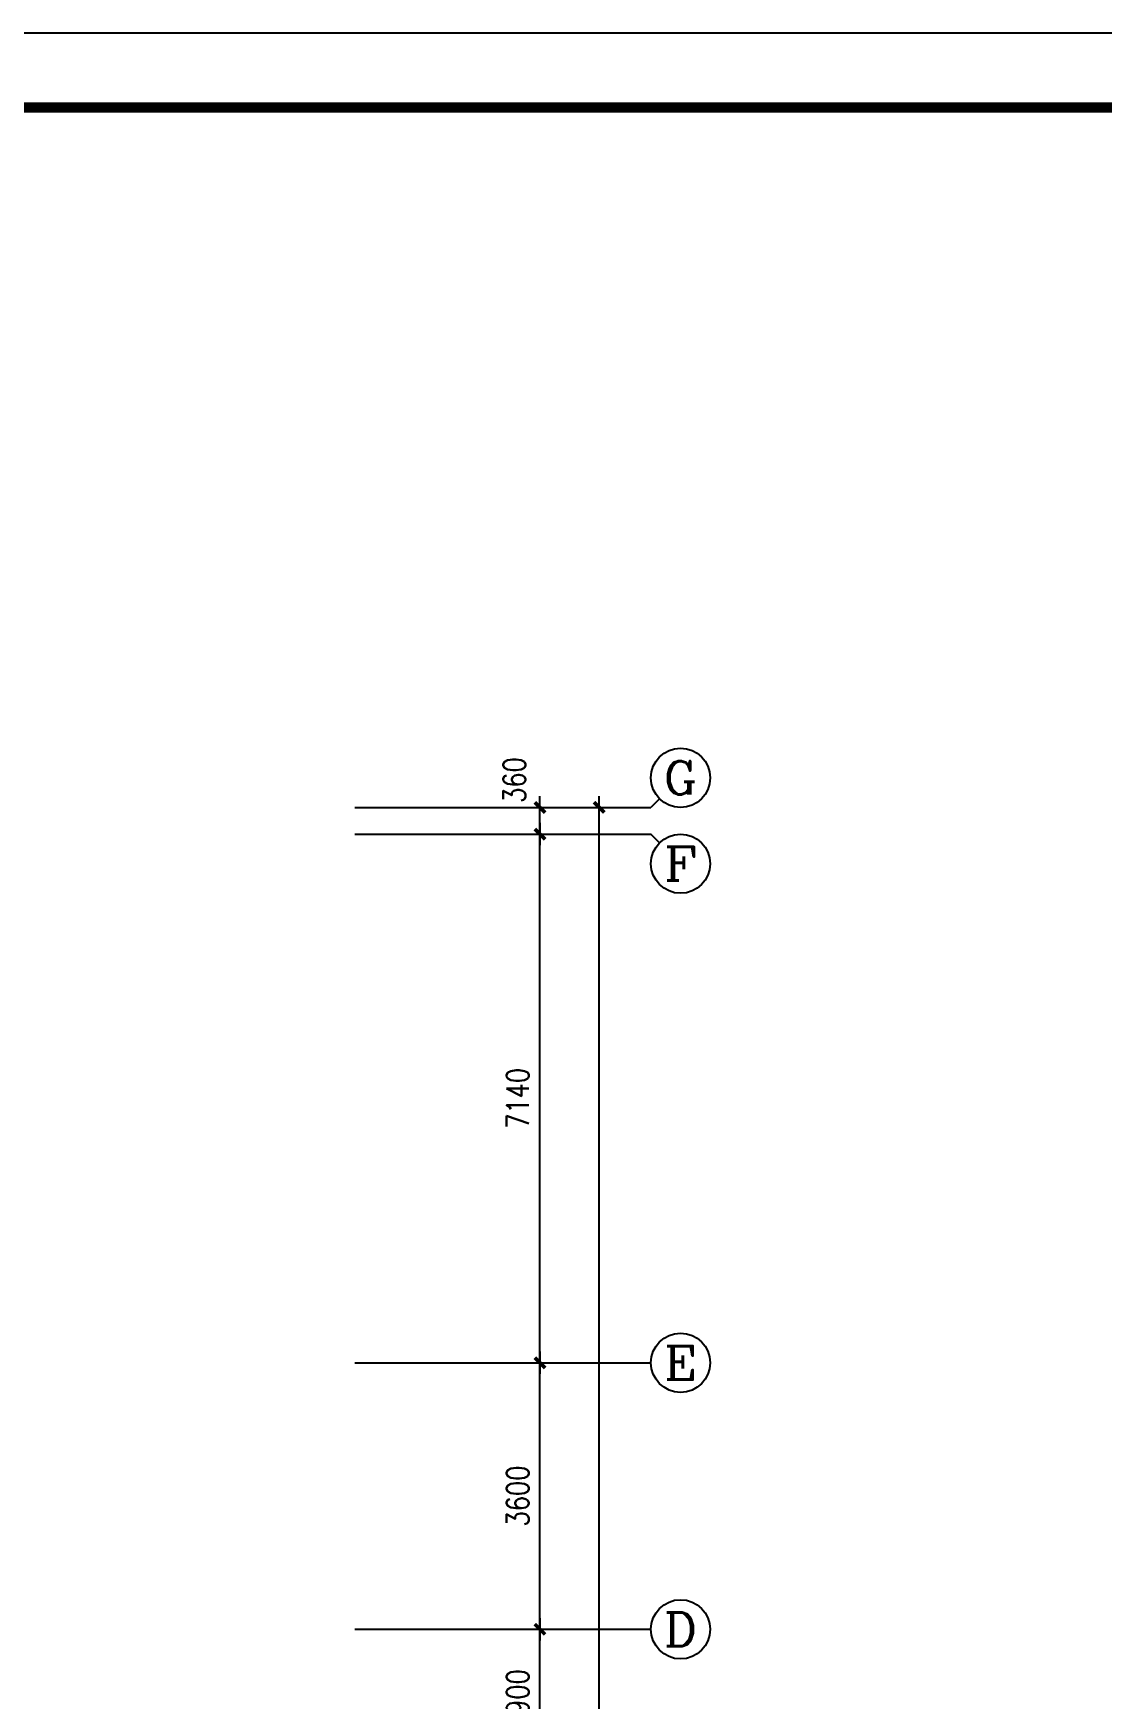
# Model space of a CAD drawing. Extents: x -173215 to 463891, y -864580 to -620646.
# Drawn here: x 238126 to 252574, y -717476 to -694971 of the extents above; entities that cross this region are included whole.
import ezdxf
from ezdxf.enums import TextEntityAlignment as Align

# ---------------------------------------------------------------- set-up
doc = ezdxf.new("R2010")
doc.units = 0
doc.header["$LTSCALE"] = 500
doc.header["$MEASUREMENT"] = 0
doc.layers.get('0').update_dxf_attribs({"linetype": 'CONTINUOUS'})
for name, color, linetype in [('AXIS', 3, 'CONTINUOUS'), ('AXIS_TEXT', 7, 'CONTINUOUS'), ('WALL', 6, 'CONTINUOUS'), ('图框', 4, 'CONTINUOUS')]:
    doc.layers.add(name, color=color, linetype=linetype)
doc.styles.add('_TCH_AXIS', font='COMPLEX', dxfattribs={"bigfont": 'GBCBIG'})
doc.styles.add('COMPLEX', font='COMPLEX')
doc.styles.add('DIM_FONT', font='SIMPLEX.shx', dxfattribs={"width": 0.8})
doc.dimstyles.new('DIMN', dxfattribs={"dimtxt": 300, "dimasz": 1, "dimexe": 250, "dimexo": 300, "dimgap": 150, "dimtad": 1, "dimdec": 0, "dimzin": 0, "dimdsep": 46, "dimtxsty": 'DIM_FONT', "dimblk": '_DIMX', "dimcen": 0.09, "dimclrt": 7, "dimadec": 0, "dimazin": 0, "dimtfac": 1, "dimtdec": 0, "dimtix": 1, "dimtmove": 2, "dimatfit": 3, "dimldrblk": '_DIMX', "dimfxl": 0, "dimtolj": 1, "dimtzin": 0, "dimarcsym": 0})

# ---------------------------------------------------------------- blocks, each defined once
blk = doc.blocks.new('_DIMX')
blk.add_line((-150, 0), (150, 0))
at = {"const_width": 50}
blk.add_lwpolyline([(-70, -70), (70, 70)], dxfattribs=at)
blk = doc.blocks.new('_AXISO')
blk.add_circle((0, 0), 0.5)
at = {"layer": 'AXIS_TEXT', "style": 'COMPLEX', "width": 1.041667}
blk.add_attdef('A', text='', height=0.56, dxfattribs=at).set_placement((-0.25, -0.28), (0.25, -0.28), align=Align.FIT)
blk = doc.blocks.new('jhyfty')
at = {"layer": '图框'}
blk.add_lwpolyline([(650751, 105710), (776851, 105710), (776851, 165110), (650751, 165110)], close=True, dxfattribs=at)
at = {"layer": '图框', "const_width": 140}
blk.add_lwpolyline([(653251, 164110), (775851, 164110), (775851, 106710), (653251, 106710)], close=True, dxfattribs=at)

msp = doc.modelspace()

# ---------------------------------------------------------------- linework, layer by layer
at = {"layer": 'AXIS'}
for p, q in [((242470.8, -705425.8), (246470.8, -705425.8)), ((246588, -705308.7), (246470.8, -705425.8)), ((242470.8, -705785.8), (246470.8, -705785.8)), ((246588, -705903), (246470.8, -705785.8)), ((242470.8, -712925.8), (246470.8, -712925.8)), ((242470.8, -716525.8), (246470.8, -716525.8))]:
    msp.add_line(p, q, dxfattribs=at)

# ---------------------------------------------------------------- block references
ref = msp.add_blockref('_AXISO', (246870.8, -705025.8), dxfattribs=dict(at, xscale=800, yscale=800, zscale=800))
ref.add_attrib('A', 'G', dxfattribs={"layer": 'AXIS_TEXT', "height": 452.5, "style": '_TCH_AXIS', "width": 1.166667}).set_placement((246644.5, -705252.1), (247097.1, -705252.1), align=Align.FIT)
ref = msp.add_blockref('_AXISO', (246870.8, -706185.8), dxfattribs=dict(at, xscale=800, yscale=800, zscale=800))
ref.add_attrib('A', 'F', dxfattribs={"layer": 'AXIS_TEXT', "height": 452.5, "style": '_TCH_AXIS', "width": 1.3125}).set_placement((246644.5, -706412.1), (247097.1, -706412.1), align=Align.FIT)
ref = msp.add_blockref('_AXISO', (246870.8, -712925.8), dxfattribs=dict(at, xscale=800, yscale=800, zscale=800))
ref.add_attrib('A', 'E', dxfattribs={"layer": 'AXIS_TEXT', "height": 452.5, "style": '_TCH_AXIS', "width": 1.3125}).set_placement((246644.5, -713152.1), (247097.1, -713152.1), align=Align.FIT)
ref = msp.add_blockref('_AXISO', (246870.8, -716525.8), dxfattribs=dict(at, xscale=800, yscale=800, zscale=800))
ref.add_attrib('A', 'D', dxfattribs={"layer": 'AXIS_TEXT', "height": 452.5, "style": '_TCH_AXIS', "width": 1.235294}).set_placement((246644.5, -716752.1), (247097.1, -716752.1), align=Align.FIT)
at = {"layer": 'WALL'}
msp.add_blockref('jhyfty', (-509829.4, -860081.2), dxfattribs=at)

# ---------------------------------------------------------------- dimensions: what is measured, and where the dimension line sits
at = {"layer": 'AXIS'}
msp.add_linear_dim(base=(244970.8, -705425.8), p1=(242470.8, -705785.8), p2=(242470.8, -705425.8), angle=90, location=(244625.8, -705055.8), dimstyle='DIMN', dxfattribs=at).render()
for p1, p2, distance in [((242470.8, -744425.8), (242470.8, -705425.8), -3300), ((242470.8, -712925.8), (242470.8, -705785.8), -2500), ((242470.8, -716525.8), (242470.8, -712925.8), -2500), ((242470.8, -718425.8), (242470.8, -716525.8), -2500)]:
    msp.add_aligned_dim(p1=p1, p2=p2, distance=distance, dimstyle='DIMN', dxfattribs=at).render()

doc.saveas('drawing.dxf')
